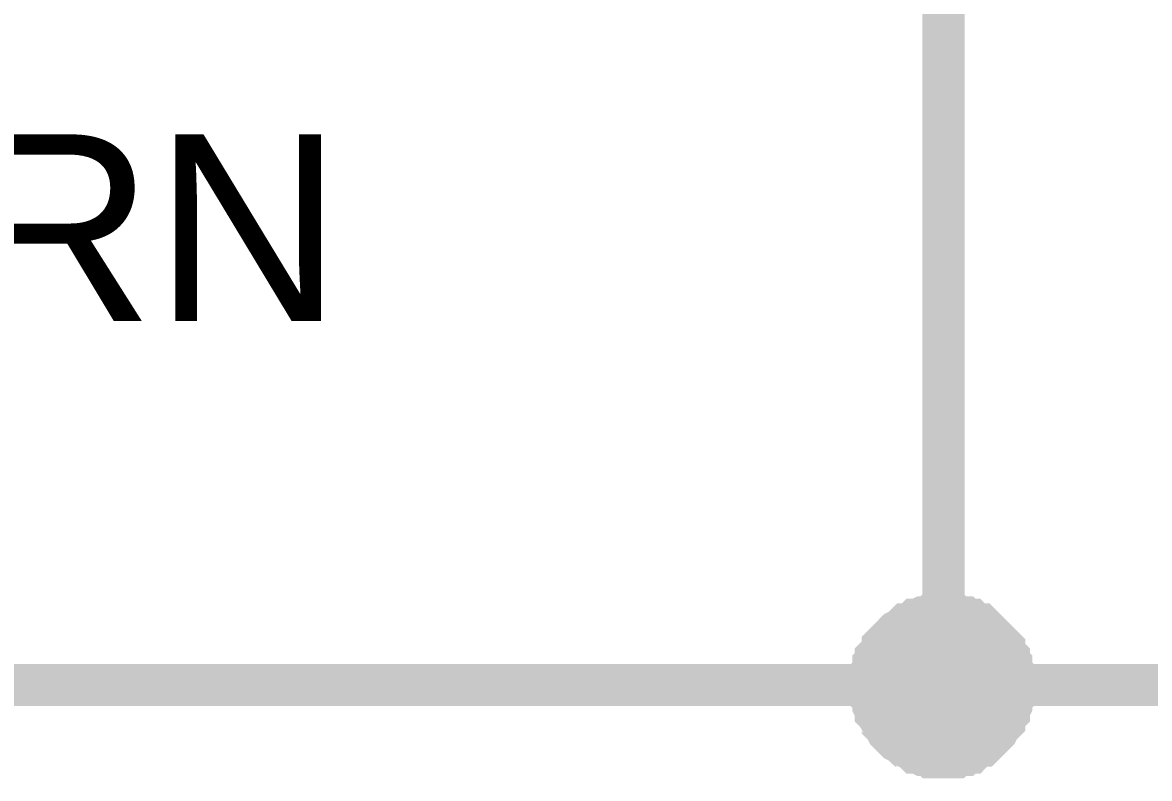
# Model space of a CAD drawing. Header units: millimetres. Extents: x -2024 to 917, y -725 to 13.
# Drawn here: x 810.38 to 818.38, y -416.95 to -411.59 of the extents above; entities that cross this region are included whole.
import ezdxf

# ---------------------------------------------------------------- set-up
doc = ezdxf.new("R2010")
doc.units = ezdxf.units.MM
doc.layers.add('Sheet', color=255, linetype='Continuous')
doc.styles.get("Standard").update_dxf_attribs({"font": 'arial.ttf'})

msp = doc.modelspace()

# ---------------------------------------------------------------- linework, layer by layer
at = {"layer": 'Sheet'}
for points, const_width in [([(799.424, -416.2886), (816.9185, -416.2886), (816.9185, -408.7874)], 0.2997), ([(816.4054, -416.2886), (816.4054, -416.2555), (816.4054, -416.2389), (816.4054, -416.2058), (816.4219, -416.1892), (816.4219, -416.1561), (816.4219, -416.1396), (816.4385, -416.123), (816.4385, -416.0899), (816.455, -416.0733), (816.4716, -416.0568), (816.4881, -416.0237), (816.4881, -416.0071), (816.5047, -415.9905), (816.5212, -415.974), (816.5378, -415.9574), (816.5543, -415.9409), (816.5709, -415.9243), (816.5874, -415.9077), (816.6205, -415.8912), (816.6371, -415.8746), (816.6536, -415.8581), (816.6702, -415.8581), (816.7033, -415.8415), (816.7198, -415.8249), (816.7364, -415.8249), (816.7695, -415.8084), (816.7861, -415.8084), (816.8192, -415.8084), (816.8357, -415.7918), (816.8688, -415.7918), (816.8854, -415.7918), (816.9185, -415.7918)], 0.2997), ([(816.4054, -416.2886), (816.4054, -416.2555), (816.4054, -416.2389), (816.4054, -416.2058), (816.4219, -416.1892), (816.4219, -416.1561), (816.4219, -416.1396), (816.4385, -416.123), (816.4385, -416.0899), (816.455, -416.0733), (816.4716, -416.0568), (816.4881, -416.0237), (816.4881, -416.0071), (816.5047, -415.9905), (816.5212, -415.974), (816.5378, -415.9574), (816.5543, -415.9409), (816.5709, -415.9243), (816.5874, -415.9077), (816.6205, -415.8912), (816.6371, -415.8746), (816.6536, -415.8581), (816.6702, -415.8581), (816.7033, -415.8415), (816.7198, -415.8249), (816.7364, -415.8249), (816.7695, -415.8084), (816.7861, -415.8084), (816.8192, -415.8084), (816.8357, -415.7918), (816.8688, -415.7918), (816.8854, -415.7918), (816.9185, -415.7918)], 0.2997), ([(816.4054, -416.2886), (816.4054, -416.2555), (816.4054, -416.2389), (816.4054, -416.2058), (816.4219, -416.1892), (816.4219, -416.1561), (816.4219, -416.1396), (816.4385, -416.123), (816.4385, -416.0899), (816.455, -416.0733), (816.4716, -416.0568), (816.4881, -416.0237), (816.4881, -416.0071), (816.5047, -415.9905), (816.5212, -415.974), (816.5378, -415.9574), (816.5543, -415.9409), (816.5709, -415.9243), (816.5874, -415.9077), (816.6205, -415.8912), (816.6371, -415.8746), (816.6536, -415.8581), (816.6702, -415.8581), (816.7033, -415.8415), (816.7198, -415.8249), (816.7364, -415.8249), (816.7695, -415.8084), (816.7861, -415.8084), (816.8192, -415.8084), (816.8357, -415.7918), (816.8688, -415.7918), (816.8854, -415.7918), (816.9185, -415.7918)], 0.2997), ([(816.4054, -416.2886), (816.4054, -416.2555), (816.4054, -416.2389), (816.4054, -416.2058), (816.4219, -416.1892), (816.4219, -416.1561), (816.4219, -416.1396), (816.4385, -416.123), (816.4385, -416.0899), (816.455, -416.0733), (816.4716, -416.0568), (816.4881, -416.0237), (816.4881, -416.0071), (816.5047, -415.9905), (816.5212, -415.974), (816.5378, -415.9574), (816.5543, -415.9409), (816.5709, -415.9243), (816.5874, -415.9077), (816.6205, -415.8912), (816.6371, -415.8746), (816.6536, -415.8581), (816.6702, -415.8581), (816.7033, -415.8415), (816.7198, -415.8249), (816.7364, -415.8249), (816.7695, -415.8084), (816.7861, -415.8084), (816.8192, -415.8084), (816.8357, -415.7918), (816.8688, -415.7918), (816.8854, -415.7918), (816.9185, -415.7918)], 0.2997), ([(816.9185, -415.7918), (816.9185, -415.7918)], 0.2997), ([(816.9185, -415.7918), (816.9516, -415.7918), (816.9681, -415.7918), (817.0012, -415.7918), (817.0178, -415.8084), (817.0509, -415.8084), (817.0674, -415.8084), (817.084, -415.8249), (817.1171, -415.8249), (817.1336, -415.8415), (817.1502, -415.8581), (817.1833, -415.8581), (817.1998, -415.8746), (817.2164, -415.8912), (817.2329, -415.9077), (817.2495, -415.9243), (817.266, -415.9409), (817.2826, -415.9574), (817.2991, -415.974), (817.3157, -415.9905), (817.3322, -416.0071), (817.3488, -416.0237), (817.3488, -416.0568), (817.3653, -416.0733), (817.3819, -416.0899), (817.3819, -416.123), (817.3984, -416.1396), (817.3984, -416.1561), (817.3984, -416.1892), (817.415, -416.2058), (817.415, -416.2389), (817.415, -416.2555), (817.415, -416.2886)], 0.2997), ([(816.9185, -415.7918), (816.9185, -415.7918)], 0.2997), ([(816.9185, -415.7918), (816.9516, -415.7918), (816.9681, -415.7918), (817.0012, -415.7918), (817.0178, -415.8084), (817.0509, -415.8084), (817.0674, -415.8084), (817.084, -415.8249), (817.1171, -415.8249), (817.1336, -415.8415), (817.1502, -415.8581), (817.1833, -415.8581), (817.1998, -415.8746), (817.2164, -415.8912), (817.2329, -415.9077), (817.2495, -415.9243), (817.266, -415.9409), (817.2826, -415.9574), (817.2991, -415.974), (817.3157, -415.9905), (817.3322, -416.0071), (817.3488, -416.0237), (817.3488, -416.0568), (817.3653, -416.0733), (817.3819, -416.0899), (817.3819, -416.123), (817.3984, -416.1396), (817.3984, -416.1561), (817.3984, -416.1892), (817.415, -416.2058), (817.415, -416.2389), (817.415, -416.2555), (817.415, -416.2886)], 0.2997), ([(816.9185, -415.7918), (816.9185, -415.7918)], 0.2997), ([(816.9185, -415.7918), (816.9516, -415.7918), (816.9681, -415.7918), (817.0012, -415.7918), (817.0178, -415.8084), (817.0509, -415.8084), (817.0674, -415.8084), (817.084, -415.8249), (817.1171, -415.8249), (817.1336, -415.8415), (817.1502, -415.8581), (817.1833, -415.8581), (817.1998, -415.8746), (817.2164, -415.8912), (817.2329, -415.9077), (817.2495, -415.9243), (817.266, -415.9409), (817.2826, -415.9574), (817.2991, -415.974), (817.3157, -415.9905), (817.3322, -416.0071), (817.3488, -416.0237), (817.3488, -416.0568), (817.3653, -416.0733), (817.3819, -416.0899), (817.3819, -416.123), (817.3984, -416.1396), (817.3984, -416.1561), (817.3984, -416.1892), (817.415, -416.2058), (817.415, -416.2389), (817.415, -416.2555), (817.415, -416.2886)], 0.2997), ([(816.9185, -415.7918), (816.9185, -415.7918)], 0.2997), ([(816.9185, -415.7918), (816.9516, -415.7918), (816.9681, -415.7918), (817.0012, -415.7918), (817.0178, -415.8084), (817.0509, -415.8084), (817.0674, -415.8084), (817.084, -415.8249), (817.1171, -415.8249), (817.1336, -415.8415), (817.1502, -415.8581), (817.1833, -415.8581), (817.1998, -415.8746), (817.2164, -415.8912), (817.2329, -415.9077), (817.2495, -415.9243), (817.266, -415.9409), (817.2826, -415.9574), (817.2991, -415.974), (817.3157, -415.9905), (817.3322, -416.0071), (817.3488, -416.0237), (817.3488, -416.0568), (817.3653, -416.0733), (817.3819, -416.0899), (817.3819, -416.123), (817.3984, -416.1396), (817.3984, -416.1561), (817.3984, -416.1892), (817.415, -416.2058), (817.415, -416.2389), (817.415, -416.2555), (817.415, -416.2886)], 0.2997), ([(816.4054, -416.2886), (816.4054, -416.2555), (816.4054, -416.2389), (816.4054, -416.2058), (816.4219, -416.1892), (816.4219, -416.1561), (816.4219, -416.1396), (816.4385, -416.123), (816.4385, -416.0899), (816.455, -416.0733), (816.4716, -416.0568), (816.4881, -416.0237), (816.4881, -416.0071), (816.5047, -415.9905), (816.5212, -415.974), (816.5378, -415.9574), (816.5543, -415.9409), (816.5709, -415.9243), (816.5874, -415.9077), (816.6205, -415.8912), (816.6371, -415.8746), (816.6536, -415.8581), (816.6702, -415.8581), (816.7033, -415.8415), (816.7198, -415.8249), (816.7364, -415.8249), (816.7695, -415.8084), (816.7861, -415.8084), (816.8192, -415.8084), (816.8357, -415.7918), (816.8688, -415.7918), (816.8854, -415.7918), (816.9185, -415.7918)], 0.0991), ([(816.4054, -416.2886), (816.4054, -416.2555), (816.4054, -416.2389), (816.4054, -416.2058), (816.4219, -416.1892), (816.4219, -416.1561), (816.4219, -416.1396), (816.4385, -416.123), (816.4385, -416.0899), (816.455, -416.0733), (816.4716, -416.0568), (816.4881, -416.0237), (816.4881, -416.0071), (816.5047, -415.9905), (816.5212, -415.974), (816.5378, -415.9574), (816.5543, -415.9409), (816.5709, -415.9243), (816.5874, -415.9077), (816.6205, -415.8912), (816.6371, -415.8746), (816.6536, -415.8581), (816.6702, -415.8581), (816.7033, -415.8415), (816.7198, -415.8249), (816.7364, -415.8249), (816.7695, -415.8084), (816.7861, -415.8084), (816.8192, -415.8084), (816.8357, -415.7918), (816.8688, -415.7918), (816.8854, -415.7918), (816.9185, -415.7918)], 0.0991), ([(816.4054, -416.2886), (816.4054, -416.2555), (816.4054, -416.2389), (816.4054, -416.2058), (816.4219, -416.1892), (816.4219, -416.1561), (816.4219, -416.1396), (816.4385, -416.123), (816.4385, -416.0899), (816.455, -416.0733), (816.4716, -416.0568), (816.4881, -416.0237), (816.4881, -416.0071), (816.5047, -415.9905), (816.5212, -415.974), (816.5378, -415.9574), (816.5543, -415.9409), (816.5709, -415.9243), (816.5874, -415.9077), (816.6205, -415.8912), (816.6371, -415.8746), (816.6536, -415.8581), (816.6702, -415.8581), (816.7033, -415.8415), (816.7198, -415.8249), (816.7364, -415.8249), (816.7695, -415.8084), (816.7861, -415.8084), (816.8192, -415.8084), (816.8357, -415.7918), (816.8688, -415.7918), (816.8854, -415.7918), (816.9185, -415.7918)], 0.0991), ([(816.4054, -416.2886), (816.4054, -416.2555), (816.4054, -416.2389), (816.4054, -416.2058), (816.4219, -416.1892), (816.4219, -416.1561), (816.4219, -416.1396), (816.4385, -416.123), (816.4385, -416.0899), (816.455, -416.0733), (816.4716, -416.0568), (816.4881, -416.0237), (816.4881, -416.0071), (816.5047, -415.9905), (816.5212, -415.974), (816.5378, -415.9574), (816.5543, -415.9409), (816.5709, -415.9243), (816.5874, -415.9077), (816.6205, -415.8912), (816.6371, -415.8746), (816.6536, -415.8581), (816.6702, -415.8581), (816.7033, -415.8415), (816.7198, -415.8249), (816.7364, -415.8249), (816.7695, -415.8084), (816.7861, -415.8084), (816.8192, -415.8084), (816.8357, -415.7918), (816.8688, -415.7918), (816.8854, -415.7918), (816.9185, -415.7918)], 0.0991), ([(816.9185, -415.7918), (816.9185, -415.7918)], 0.0991), ([(816.9185, -415.7918), (816.9516, -415.7918), (816.9681, -415.7918), (817.0012, -415.7918), (817.0178, -415.8084), (817.0509, -415.8084), (817.0674, -415.8084), (817.084, -415.8249), (817.1171, -415.8249), (817.1336, -415.8415), (817.1502, -415.8581), (817.1833, -415.8581), (817.1998, -415.8746), (817.2164, -415.8912), (817.2329, -415.9077), (817.2495, -415.9243), (817.266, -415.9409), (817.2826, -415.9574), (817.2991, -415.974), (817.3157, -415.9905), (817.3322, -416.0071), (817.3488, -416.0237), (817.3488, -416.0568), (817.3653, -416.0733), (817.3819, -416.0899), (817.3819, -416.123), (817.3984, -416.1396), (817.3984, -416.1561), (817.3984, -416.1892), (817.415, -416.2058), (817.415, -416.2389), (817.415, -416.2555), (817.415, -416.2886)], 0.0991), ([(816.9185, -415.7918), (816.9185, -415.7918)], 0.0991), ([(816.9185, -415.7918), (816.9516, -415.7918), (816.9681, -415.7918), (817.0012, -415.7918), (817.0178, -415.8084), (817.0509, -415.8084), (817.0674, -415.8084), (817.084, -415.8249), (817.1171, -415.8249), (817.1336, -415.8415), (817.1502, -415.8581), (817.1833, -415.8581), (817.1998, -415.8746), (817.2164, -415.8912), (817.2329, -415.9077), (817.2495, -415.9243), (817.266, -415.9409), (817.2826, -415.9574), (817.2991, -415.974), (817.3157, -415.9905), (817.3322, -416.0071), (817.3488, -416.0237), (817.3488, -416.0568), (817.3653, -416.0733), (817.3819, -416.0899), (817.3819, -416.123), (817.3984, -416.1396), (817.3984, -416.1561), (817.3984, -416.1892), (817.415, -416.2058), (817.415, -416.2389), (817.415, -416.2555), (817.415, -416.2886)], 0.0991), ([(816.9185, -415.7918), (816.9185, -415.7918)], 0.0991), ([(816.9185, -415.7918), (816.9516, -415.7918), (816.9681, -415.7918), (817.0012, -415.7918), (817.0178, -415.8084), (817.0509, -415.8084), (817.0674, -415.8084), (817.084, -415.8249), (817.1171, -415.8249), (817.1336, -415.8415), (817.1502, -415.8581), (817.1833, -415.8581), (817.1998, -415.8746), (817.2164, -415.8912), (817.2329, -415.9077), (817.2495, -415.9243), (817.266, -415.9409), (817.2826, -415.9574), (817.2991, -415.974), (817.3157, -415.9905), (817.3322, -416.0071), (817.3488, -416.0237), (817.3488, -416.0568), (817.3653, -416.0733), (817.3819, -416.0899), (817.3819, -416.123), (817.3984, -416.1396), (817.3984, -416.1561), (817.3984, -416.1892), (817.415, -416.2058), (817.415, -416.2389), (817.415, -416.2555), (817.415, -416.2886)], 0.0991), ([(816.9185, -415.7918), (816.9185, -415.7918)], 0.0991), ([(816.9185, -415.7918), (816.9516, -415.7918), (816.9681, -415.7918), (817.0012, -415.7918), (817.0178, -415.8084), (817.0509, -415.8084), (817.0674, -415.8084), (817.084, -415.8249), (817.1171, -415.8249), (817.1336, -415.8415), (817.1502, -415.8581), (817.1833, -415.8581), (817.1998, -415.8746), (817.2164, -415.8912), (817.2329, -415.9077), (817.2495, -415.9243), (817.266, -415.9409), (817.2826, -415.9574), (817.2991, -415.974), (817.3157, -415.9905), (817.3322, -416.0071), (817.3488, -416.0237), (817.3488, -416.0568), (817.3653, -416.0733), (817.3819, -416.0899), (817.3819, -416.123), (817.3984, -416.1396), (817.3984, -416.1561), (817.3984, -416.1892), (817.415, -416.2058), (817.415, -416.2389), (817.415, -416.2555), (817.415, -416.2886)], 0.0991), ([(816.9185, -416.8019), (816.8854, -416.8019), (816.8688, -416.8019), (816.8357, -416.8019), (816.8192, -416.7854), (816.7861, -416.7854), (816.7695, -416.7854), (816.7364, -416.7688), (816.7198, -416.7688), (816.7033, -416.7522), (816.6702, -416.7357), (816.6536, -416.7191), (816.6371, -416.7191), (816.6205, -416.7026), (816.5874, -416.686), (816.5709, -416.6694), (816.5543, -416.6529), (816.5378, -416.6363), (816.5212, -416.6198), (816.5047, -416.5867), (816.4881, -416.5701), (816.4881, -416.5535), (816.4716, -416.537), (816.455, -416.5039), (816.4385, -416.4873), (816.4385, -416.4707), (816.4219, -416.4376), (816.4219, -416.4211), (816.4219, -416.3879), (816.4054, -416.3714), (816.4054, -416.3383), (816.4054, -416.3217), (816.4054, -416.2886)], 0.2997), ([(816.4054, -416.2886), (816.4054, -416.2886)], 0.2997), ([(816.9185, -416.8019), (816.8854, -416.8019), (816.8688, -416.8019), (816.8357, -416.8019), (816.8192, -416.7854), (816.7861, -416.7854), (816.7695, -416.7854), (816.7364, -416.7688), (816.7198, -416.7688), (816.7033, -416.7522), (816.6702, -416.7357), (816.6536, -416.7191), (816.6371, -416.7191), (816.6205, -416.7026), (816.5874, -416.686), (816.5709, -416.6694), (816.5543, -416.6529), (816.5378, -416.6363), (816.5212, -416.6198), (816.5047, -416.5867), (816.4881, -416.5701), (816.4881, -416.5535), (816.4716, -416.537), (816.455, -416.5039), (816.4385, -416.4873), (816.4385, -416.4707), (816.4219, -416.4376), (816.4219, -416.4211), (816.4219, -416.3879), (816.4054, -416.3714), (816.4054, -416.3383), (816.4054, -416.3217), (816.4054, -416.2886)], 0.2997), ([(816.4054, -416.2886), (816.4054, -416.2886)], 0.2997), ([(816.9185, -416.8019), (816.8854, -416.8019), (816.8688, -416.8019), (816.8357, -416.8019), (816.8192, -416.7854), (816.7861, -416.7854), (816.7695, -416.7854), (816.7364, -416.7688), (816.7198, -416.7688), (816.7033, -416.7522), (816.6702, -416.7357), (816.6536, -416.7191), (816.6371, -416.7191), (816.6205, -416.7026), (816.5874, -416.686), (816.5709, -416.6694), (816.5543, -416.6529), (816.5378, -416.6363), (816.5212, -416.6198), (816.5047, -416.5867), (816.4881, -416.5701), (816.4881, -416.5535), (816.4716, -416.537), (816.455, -416.5039), (816.4385, -416.4873), (816.4385, -416.4707), (816.4219, -416.4376), (816.4219, -416.4211), (816.4219, -416.3879), (816.4054, -416.3714), (816.4054, -416.3383), (816.4054, -416.3217), (816.4054, -416.2886)], 0.2997), ([(816.4054, -416.2886), (816.4054, -416.2886)], 0.2997), ([(816.9185, -416.8019), (816.8854, -416.8019), (816.8688, -416.8019), (816.8357, -416.8019), (816.8192, -416.7854), (816.7861, -416.7854), (816.7695, -416.7854), (816.7364, -416.7688), (816.7198, -416.7688), (816.7033, -416.7522), (816.6702, -416.7357), (816.6536, -416.7191), (816.6371, -416.7191), (816.6205, -416.7026), (816.5874, -416.686), (816.5709, -416.6694), (816.5543, -416.6529), (816.5378, -416.6363), (816.5212, -416.6198), (816.5047, -416.5867), (816.4881, -416.5701), (816.4881, -416.5535), (816.4716, -416.537), (816.455, -416.5039), (816.4385, -416.4873), (816.4385, -416.4707), (816.4219, -416.4376), (816.4219, -416.4211), (816.4219, -416.3879), (816.4054, -416.3714), (816.4054, -416.3383), (816.4054, -416.3217), (816.4054, -416.2886)], 0.2997), ([(816.4054, -416.2886), (816.4054, -416.2886)], 0.2997), ([(817.415, -416.2886), (817.415, -416.3217), (817.415, -416.3383), (817.415, -416.3714), (817.3984, -416.3879), (817.3984, -416.4211), (817.3984, -416.4376), (817.3819, -416.4707), (817.3819, -416.4873), (817.3653, -416.5039), (817.3488, -416.537), (817.3488, -416.5535), (817.3322, -416.5701), (817.3157, -416.5867), (817.2991, -416.6198), (817.2826, -416.6363), (817.266, -416.6529), (817.2495, -416.6694), (817.2329, -416.686), (817.2164, -416.7026), (817.1998, -416.7191), (817.1833, -416.7191), (817.1502, -416.7357), (817.1336, -416.7522), (817.1171, -416.7688), (817.084, -416.7688), (817.0674, -416.7854), (817.0509, -416.7854), (817.0178, -416.7854), (817.0012, -416.8019), (816.9681, -416.8019), (816.9516, -416.8019), (816.9185, -416.8019)], 0.2997), ([(816.9185, -416.2886), (876.883, -416.2886)], 0.2997), ([(817.415, -416.2886), (817.415, -416.3217), (817.415, -416.3383), (817.415, -416.3714), (817.3984, -416.3879), (817.3984, -416.4211), (817.3984, -416.4376), (817.3819, -416.4707), (817.3819, -416.4873), (817.3653, -416.5039), (817.3488, -416.537), (817.3488, -416.5535), (817.3322, -416.5701), (817.3157, -416.5867), (817.2991, -416.6198), (817.2826, -416.6363), (817.266, -416.6529), (817.2495, -416.6694), (817.2329, -416.686), (817.2164, -416.7026), (817.1998, -416.7191), (817.1833, -416.7191), (817.1502, -416.7357), (817.1336, -416.7522), (817.1171, -416.7688), (817.084, -416.7688), (817.0674, -416.7854), (817.0509, -416.7854), (817.0178, -416.7854), (817.0012, -416.8019), (816.9681, -416.8019), (816.9516, -416.8019), (816.9185, -416.8019)], 0.2997), ([(817.415, -416.2886), (817.415, -416.3217), (817.415, -416.3383), (817.415, -416.3714), (817.3984, -416.3879), (817.3984, -416.4211), (817.3984, -416.4376), (817.3819, -416.4707), (817.3819, -416.4873), (817.3653, -416.5039), (817.3488, -416.537), (817.3488, -416.5535), (817.3322, -416.5701), (817.3157, -416.5867), (817.2991, -416.6198), (817.2826, -416.6363), (817.266, -416.6529), (817.2495, -416.6694), (817.2329, -416.686), (817.2164, -416.7026), (817.1998, -416.7191), (817.1833, -416.7191), (817.1502, -416.7357), (817.1336, -416.7522), (817.1171, -416.7688), (817.084, -416.7688), (817.0674, -416.7854), (817.0509, -416.7854), (817.0178, -416.7854), (817.0012, -416.8019), (816.9681, -416.8019), (816.9516, -416.8019), (816.9185, -416.8019)], 0.2997), ([(817.415, -416.2886), (817.415, -416.3217), (817.415, -416.3383), (817.415, -416.3714), (817.3984, -416.3879), (817.3984, -416.4211), (817.3984, -416.4376), (817.3819, -416.4707), (817.3819, -416.4873), (817.3653, -416.5039), (817.3488, -416.537), (817.3488, -416.5535), (817.3322, -416.5701), (817.3157, -416.5867), (817.2991, -416.6198), (817.2826, -416.6363), (817.266, -416.6529), (817.2495, -416.6694), (817.2329, -416.686), (817.2164, -416.7026), (817.1998, -416.7191), (817.1833, -416.7191), (817.1502, -416.7357), (817.1336, -416.7522), (817.1171, -416.7688), (817.084, -416.7688), (817.0674, -416.7854), (817.0509, -416.7854), (817.0178, -416.7854), (817.0012, -416.8019), (816.9681, -416.8019), (816.9516, -416.8019), (816.9185, -416.8019)], 0.2997), ([(817.415, -416.2886), (817.415, -416.2886), (817.415, -416.2886), (817.415, -416.2886), (817.415, -416.2886), (817.415, -416.2886), (817.415, -416.2886), (817.415, -416.2886), (817.415, -416.2886), (817.415, -416.2886), (817.415, -416.2886), (817.415, -416.2886), (817.415, -416.2886), (817.415, -416.2886), (817.415, -416.2886), (817.415, -416.2886), (817.415, -416.2886), (817.415, -416.2886), (817.415, -416.2886), (817.415, -416.2886), (817.415, -416.2886), (817.415, -416.2886), (817.415, -416.2886), (817.415, -416.2886), (817.415, -416.2886), (817.415, -416.2886), (817.415, -416.2886), (817.415, -416.2886), (817.415, -416.2886), (817.415, -416.2886), (817.415, -416.2886), (817.415, -416.2886), (817.415, -416.2886)], 0.2997), ([(817.415, -416.2886), (817.415, -416.2886)], 0.2997), ([(817.415, -416.2886), (817.415, -416.2886), (817.415, -416.2886), (817.415, -416.2886), (817.415, -416.2886), (817.415, -416.2886), (817.415, -416.2886), (817.415, -416.2886), (817.415, -416.2886), (817.415, -416.2886), (817.415, -416.2886), (817.415, -416.2886), (817.415, -416.2886), (817.415, -416.2886), (817.415, -416.2886), (817.415, -416.2886), (817.415, -416.2886), (817.415, -416.2886), (817.415, -416.2886), (817.415, -416.2886), (817.415, -416.2886), (817.415, -416.2886), (817.415, -416.2886), (817.415, -416.2886), (817.415, -416.2886), (817.415, -416.2886), (817.415, -416.2886), (817.415, -416.2886), (817.415, -416.2886), (817.415, -416.2886), (817.415, -416.2886), (817.415, -416.2886), (817.415, -416.2886)], 0.2997), ([(817.415, -416.2886), (817.415, -416.2886)], 0.2997), ([(817.415, -416.2886), (817.415, -416.2886), (817.415, -416.2886), (817.415, -416.2886), (817.415, -416.2886), (817.415, -416.2886), (817.415, -416.2886), (817.415, -416.2886), (817.415, -416.2886), (817.415, -416.2886), (817.415, -416.2886), (817.415, -416.2886), (817.415, -416.2886), (817.415, -416.2886), (817.415, -416.2886), (817.415, -416.2886), (817.415, -416.2886), (817.415, -416.2886), (817.415, -416.2886), (817.415, -416.2886), (817.415, -416.2886), (817.415, -416.2886), (817.415, -416.2886), (817.415, -416.2886), (817.415, -416.2886), (817.415, -416.2886), (817.415, -416.2886), (817.415, -416.2886), (817.415, -416.2886), (817.415, -416.2886), (817.415, -416.2886), (817.415, -416.2886), (817.415, -416.2886)], 0.2997), ([(817.415, -416.2886), (817.415, -416.2886)], 0.2997), ([(817.415, -416.2886), (817.415, -416.2886), (817.415, -416.2886), (817.415, -416.2886), (817.415, -416.2886), (817.415, -416.2886), (817.415, -416.2886), (817.415, -416.2886), (817.415, -416.2886), (817.415, -416.2886), (817.415, -416.2886), (817.415, -416.2886), (817.415, -416.2886), (817.415, -416.2886), (817.415, -416.2886), (817.415, -416.2886), (817.415, -416.2886), (817.415, -416.2886), (817.415, -416.2886), (817.415, -416.2886), (817.415, -416.2886), (817.415, -416.2886), (817.415, -416.2886), (817.415, -416.2886), (817.415, -416.2886), (817.415, -416.2886), (817.415, -416.2886), (817.415, -416.2886), (817.415, -416.2886), (817.415, -416.2886), (817.415, -416.2886), (817.415, -416.2886), (817.415, -416.2886)], 0.2997), ([(817.415, -416.2886), (817.415, -416.2886)], 0.2997), ([(816.9185, -416.8019), (816.8854, -416.8019), (816.8688, -416.8019), (816.8357, -416.8019), (816.8192, -416.7854), (816.7861, -416.7854), (816.7695, -416.7854), (816.7364, -416.7688), (816.7198, -416.7688), (816.7033, -416.7522), (816.6702, -416.7357), (816.6536, -416.7191), (816.6371, -416.7191), (816.6205, -416.7026), (816.5874, -416.686), (816.5709, -416.6694), (816.5543, -416.6529), (816.5378, -416.6363), (816.5212, -416.6198), (816.5047, -416.5867), (816.4881, -416.5701), (816.4881, -416.5535), (816.4716, -416.537), (816.455, -416.5039), (816.4385, -416.4873), (816.4385, -416.4707), (816.4219, -416.4376), (816.4219, -416.4211), (816.4219, -416.3879), (816.4054, -416.3714), (816.4054, -416.3383), (816.4054, -416.3217), (816.4054, -416.2886)], 0.0991), ([(816.4054, -416.2886), (816.4054, -416.2886)], 0.0991), ([(816.9185, -416.8019), (816.8854, -416.8019), (816.8688, -416.8019), (816.8357, -416.8019), (816.8192, -416.7854), (816.7861, -416.7854), (816.7695, -416.7854), (816.7364, -416.7688), (816.7198, -416.7688), (816.7033, -416.7522), (816.6702, -416.7357), (816.6536, -416.7191), (816.6371, -416.7191), (816.6205, -416.7026), (816.5874, -416.686), (816.5709, -416.6694), (816.5543, -416.6529), (816.5378, -416.6363), (816.5212, -416.6198), (816.5047, -416.5867), (816.4881, -416.5701), (816.4881, -416.5535), (816.4716, -416.537), (816.455, -416.5039), (816.4385, -416.4873), (816.4385, -416.4707), (816.4219, -416.4376), (816.4219, -416.4211), (816.4219, -416.3879), (816.4054, -416.3714), (816.4054, -416.3383), (816.4054, -416.3217), (816.4054, -416.2886)], 0.0991), ([(816.4054, -416.2886), (816.4054, -416.2886)], 0.0991), ([(816.9185, -416.8019), (816.8854, -416.8019), (816.8688, -416.8019), (816.8357, -416.8019), (816.8192, -416.7854), (816.7861, -416.7854), (816.7695, -416.7854), (816.7364, -416.7688), (816.7198, -416.7688), (816.7033, -416.7522), (816.6702, -416.7357), (816.6536, -416.7191), (816.6371, -416.7191), (816.6205, -416.7026), (816.5874, -416.686), (816.5709, -416.6694), (816.5543, -416.6529), (816.5378, -416.6363), (816.5212, -416.6198), (816.5047, -416.5867), (816.4881, -416.5701), (816.4881, -416.5535), (816.4716, -416.537), (816.455, -416.5039), (816.4385, -416.4873), (816.4385, -416.4707), (816.4219, -416.4376), (816.4219, -416.4211), (816.4219, -416.3879), (816.4054, -416.3714), (816.4054, -416.3383), (816.4054, -416.3217), (816.4054, -416.2886)], 0.0991), ([(816.4054, -416.2886), (816.4054, -416.2886)], 0.0991), ([(816.9185, -416.8019), (816.8854, -416.8019), (816.8688, -416.8019), (816.8357, -416.8019), (816.8192, -416.7854), (816.7861, -416.7854), (816.7695, -416.7854), (816.7364, -416.7688), (816.7198, -416.7688), (816.7033, -416.7522), (816.6702, -416.7357), (816.6536, -416.7191), (816.6371, -416.7191), (816.6205, -416.7026), (816.5874, -416.686), (816.5709, -416.6694), (816.5543, -416.6529), (816.5378, -416.6363), (816.5212, -416.6198), (816.5047, -416.5867), (816.4881, -416.5701), (816.4881, -416.5535), (816.4716, -416.537), (816.455, -416.5039), (816.4385, -416.4873), (816.4385, -416.4707), (816.4219, -416.4376), (816.4219, -416.4211), (816.4219, -416.3879), (816.4054, -416.3714), (816.4054, -416.3383), (816.4054, -416.3217), (816.4054, -416.2886)], 0.0991), ([(816.4054, -416.2886), (816.4054, -416.2886)], 0.0991), ([(817.415, -416.2886), (817.415, -416.3217), (817.415, -416.3383), (817.415, -416.3714), (817.3984, -416.3879), (817.3984, -416.4211), (817.3984, -416.4376), (817.3819, -416.4707), (817.3819, -416.4873), (817.3653, -416.5039), (817.3488, -416.537), (817.3488, -416.5535), (817.3322, -416.5701), (817.3157, -416.5867), (817.2991, -416.6198), (817.2826, -416.6363), (817.266, -416.6529), (817.2495, -416.6694), (817.2329, -416.686), (817.2164, -416.7026), (817.1998, -416.7191), (817.1833, -416.7191), (817.1502, -416.7357), (817.1336, -416.7522), (817.1171, -416.7688), (817.084, -416.7688), (817.0674, -416.7854), (817.0509, -416.7854), (817.0178, -416.7854), (817.0012, -416.8019), (816.9681, -416.8019), (816.9516, -416.8019), (816.9185, -416.8019)], 0.0991), ([(817.415, -416.2886), (817.415, -416.3217), (817.415, -416.3383), (817.415, -416.3714), (817.3984, -416.3879), (817.3984, -416.4211), (817.3984, -416.4376), (817.3819, -416.4707), (817.3819, -416.4873), (817.3653, -416.5039), (817.3488, -416.537), (817.3488, -416.5535), (817.3322, -416.5701), (817.3157, -416.5867), (817.2991, -416.6198), (817.2826, -416.6363), (817.266, -416.6529), (817.2495, -416.6694), (817.2329, -416.686), (817.2164, -416.7026), (817.1998, -416.7191), (817.1833, -416.7191), (817.1502, -416.7357), (817.1336, -416.7522), (817.1171, -416.7688), (817.084, -416.7688), (817.0674, -416.7854), (817.0509, -416.7854), (817.0178, -416.7854), (817.0012, -416.8019), (816.9681, -416.8019), (816.9516, -416.8019), (816.9185, -416.8019)], 0.0991), ([(817.415, -416.2886), (817.415, -416.3217), (817.415, -416.3383), (817.415, -416.3714), (817.3984, -416.3879), (817.3984, -416.4211), (817.3984, -416.4376), (817.3819, -416.4707), (817.3819, -416.4873), (817.3653, -416.5039), (817.3488, -416.537), (817.3488, -416.5535), (817.3322, -416.5701), (817.3157, -416.5867), (817.2991, -416.6198), (817.2826, -416.6363), (817.266, -416.6529), (817.2495, -416.6694), (817.2329, -416.686), (817.2164, -416.7026), (817.1998, -416.7191), (817.1833, -416.7191), (817.1502, -416.7357), (817.1336, -416.7522), (817.1171, -416.7688), (817.084, -416.7688), (817.0674, -416.7854), (817.0509, -416.7854), (817.0178, -416.7854), (817.0012, -416.8019), (816.9681, -416.8019), (816.9516, -416.8019), (816.9185, -416.8019)], 0.0991), ([(817.415, -416.2886), (817.415, -416.3217), (817.415, -416.3383), (817.415, -416.3714), (817.3984, -416.3879), (817.3984, -416.4211), (817.3984, -416.4376), (817.3819, -416.4707), (817.3819, -416.4873), (817.3653, -416.5039), (817.3488, -416.537), (817.3488, -416.5535), (817.3322, -416.5701), (817.3157, -416.5867), (817.2991, -416.6198), (817.2826, -416.6363), (817.266, -416.6529), (817.2495, -416.6694), (817.2329, -416.686), (817.2164, -416.7026), (817.1998, -416.7191), (817.1833, -416.7191), (817.1502, -416.7357), (817.1336, -416.7522), (817.1171, -416.7688), (817.084, -416.7688), (817.0674, -416.7854), (817.0509, -416.7854), (817.0178, -416.7854), (817.0012, -416.8019), (816.9681, -416.8019), (816.9516, -416.8019), (816.9185, -416.8019)], 0.0991), ([(817.415, -416.2886), (817.415, -416.2886), (817.415, -416.2886), (817.415, -416.2886), (817.415, -416.2886), (817.415, -416.2886), (817.415, -416.2886), (817.415, -416.2886), (817.415, -416.2886), (817.415, -416.2886), (817.415, -416.2886), (817.415, -416.2886), (817.415, -416.2886), (817.415, -416.2886), (817.415, -416.2886), (817.415, -416.2886), (817.415, -416.2886), (817.415, -416.2886), (817.415, -416.2886), (817.415, -416.2886), (817.415, -416.2886), (817.415, -416.2886), (817.415, -416.2886), (817.415, -416.2886), (817.415, -416.2886), (817.415, -416.2886), (817.415, -416.2886), (817.415, -416.2886), (817.415, -416.2886), (817.415, -416.2886), (817.415, -416.2886), (817.415, -416.2886), (817.415, -416.2886)], 0.0991), ([(817.415, -416.2886), (817.415, -416.2886)], 0.0991), ([(817.415, -416.2886), (817.415, -416.2886), (817.415, -416.2886), (817.415, -416.2886), (817.415, -416.2886), (817.415, -416.2886), (817.415, -416.2886), (817.415, -416.2886), (817.415, -416.2886), (817.415, -416.2886), (817.415, -416.2886), (817.415, -416.2886), (817.415, -416.2886), (817.415, -416.2886), (817.415, -416.2886), (817.415, -416.2886), (817.415, -416.2886), (817.415, -416.2886), (817.415, -416.2886), (817.415, -416.2886), (817.415, -416.2886), (817.415, -416.2886), (817.415, -416.2886), (817.415, -416.2886), (817.415, -416.2886), (817.415, -416.2886), (817.415, -416.2886), (817.415, -416.2886), (817.415, -416.2886), (817.415, -416.2886), (817.415, -416.2886), (817.415, -416.2886), (817.415, -416.2886)], 0.0991), ([(817.415, -416.2886), (817.415, -416.2886)], 0.0991), ([(817.415, -416.2886), (817.415, -416.2886), (817.415, -416.2886), (817.415, -416.2886), (817.415, -416.2886), (817.415, -416.2886), (817.415, -416.2886), (817.415, -416.2886), (817.415, -416.2886), (817.415, -416.2886), (817.415, -416.2886), (817.415, -416.2886), (817.415, -416.2886), (817.415, -416.2886), (817.415, -416.2886), (817.415, -416.2886), (817.415, -416.2886), (817.415, -416.2886), (817.415, -416.2886), (817.415, -416.2886), (817.415, -416.2886), (817.415, -416.2886), (817.415, -416.2886), (817.415, -416.2886), (817.415, -416.2886), (817.415, -416.2886), (817.415, -416.2886), (817.415, -416.2886), (817.415, -416.2886), (817.415, -416.2886), (817.415, -416.2886), (817.415, -416.2886), (817.415, -416.2886)], 0.0991), ([(817.415, -416.2886), (817.415, -416.2886)], 0.0991), ([(817.415, -416.2886), (817.415, -416.2886), (817.415, -416.2886), (817.415, -416.2886), (817.415, -416.2886), (817.415, -416.2886), (817.415, -416.2886), (817.415, -416.2886), (817.415, -416.2886), (817.415, -416.2886), (817.415, -416.2886), (817.415, -416.2886), (817.415, -416.2886), (817.415, -416.2886), (817.415, -416.2886), (817.415, -416.2886), (817.415, -416.2886), (817.415, -416.2886), (817.415, -416.2886), (817.415, -416.2886), (817.415, -416.2886), (817.415, -416.2886), (817.415, -416.2886), (817.415, -416.2886), (817.415, -416.2886), (817.415, -416.2886), (817.415, -416.2886), (817.415, -416.2886), (817.415, -416.2886), (817.415, -416.2886), (817.415, -416.2886), (817.415, -416.2886), (817.415, -416.2886)], 0.0991), ([(817.415, -416.2886), (817.415, -416.2886)], 0.0991)]:
    msp.add_lwpolyline(points, dxfattribs=dict(at, const_width=const_width))
at = {"layer": 'Sheet', "const_width": 0.508}
msp.add_lwpolyline([(816.6889, -416.2857, 1), (817.1969, -416.2857, 1)], format="xyb", close=True, dxfattribs=at)

# ---------------------------------------------------------------- texts
at = {"layer": 'Sheet'}
msp.add_text('DS1040-04RN', height=1.32471, dxfattribs=at).set_placement((800.6157, -413.7054))

doc.saveas('drawing.dxf')
